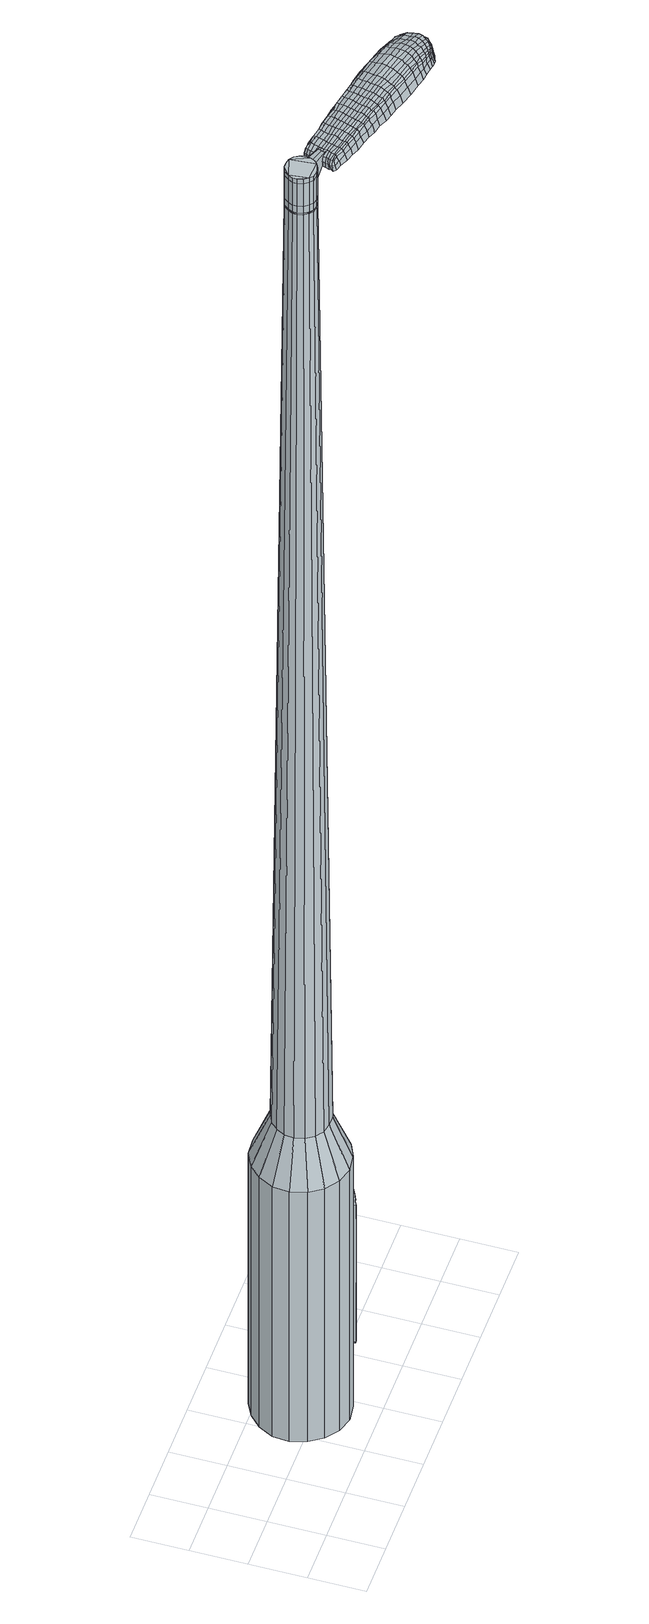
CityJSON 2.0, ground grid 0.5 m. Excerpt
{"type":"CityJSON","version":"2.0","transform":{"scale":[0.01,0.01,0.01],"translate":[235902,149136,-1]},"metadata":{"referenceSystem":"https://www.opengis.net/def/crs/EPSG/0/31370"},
"CityObjects":{
"object1":{"type":"GenericCityObject","attributes":{"cluster":1041,"mean_distance_to_centroid":0.282,"new_centroid_x":235903.32,"new_centroid_y":149136.63,"mean_distance_to_camera":7.36,"H1":11.82,"H2":12.52,"Z_final":109.63,"cluster2":-1,"proj_x":235902.16,"proj_y":149140.88,"id_line":63165,"bearing_l":254.74,"distance":4.4,"orientation":"left","G_obj":344.74},"geometry":[{"type":"MultiSurface","lod":"2","boundaries":[[[0,1,2,3]],[[1,4,5,2]],[[4,6,7,5]],[[6,8,9,7]],[[8,10,11,9]],[[10,12,13,11]],[[12,14,15,13]],[[14,16,17,15]],[[16,18,19,17]],[[18,20,21,19]],[[20,22,23,21]],[[22,24,25,23]],[[24,26,27,25]],[[26,28,29,27]],[[28,30,31,29]],[[30,32,33,31]],[[32,34,35,33]],[[34,0,3,35]],[[36,37,38,39]],[[38,40,41,42]],[[41,43,42]],[[42,44,45,46]],[[45,47,46]],[[46,48,49,50]],[[49,51,50]],[[42,46,50,38]],[[50,52,39,38]],[[53,36,39]],[[2,5,7,35]],[[7,9,11,15]],[[11,13,15]],[[15,17,19,23]],[[19,21,23]],[[23,25,27,31]],[[27,29,31]],[[15,23,31,7]],[[31,33,35,7]],[[3,2,35]],[[1,0,54,55]],[[0,34,56,54]],[[34,32,57,56]],[[32,30,58,57]],[[30,28,59,58]],[[28,26,60,59]],[[26,24,61,60]],[[24,22,62,61]],[[22,20,63,62]],[[20,18,64,63]],[[18,16,65,64]],[[16,14,66,65]],[[14,12,67,66]],[[12,10,68,67]],[[10,8,69,68]],[[8,6,70,69]],[[6,4,71,70]],[[4,1,55,71]],[[55,54,72,73]],[[54,56,74,72]],[[56,57,75,74]],[[57,58,76,75]],[[58,59,77,76]],[[59,60,78,77]],[[60,61,79,78]],[[61,62,80,79]],[[62,63,81,80]],[[63,64,82,81]],[[64,65,83,82]],[[65,66,84,83]],[[66,67,85,84]],[[67,68,86,85]],[[68,69,87,86]],[[69,70,88,87]],[[70,71,89,88]],[[71,55,73,89]],[[72,90,91,73]],[[92,93,90,72]],[[75,94,93,92]],[[95,96,94,75]],[[97,98,96,95]],[[99,100,98,97]],[[101,102,100,99]],[[103,104,102,101]],[[105,106,104,103]],[[107,108,106,105]],[[83,109,108,107]],[[84,110,109,83]],[[111,112,110,84]],[[113,114,112,111]],[[115,116,114,113]],[[117,118,116,115]],[[119,120,118,117]],[[73,91,120,119]],[[121,122,123,124]],[[125,121,124,126]],[[127,125,126,128]],[[129,127,128,130]],[[131,129,130,132]],[[133,131,132,134]],[[135,133,134,136]],[[137,135,136,138]],[[139,137,138,140]],[[141,139,140,142]],[[143,141,142,144]],[[145,143,144,146]],[[147,145,146,148]],[[149,147,148,150]],[[151,149,150,152]],[[153,151,152,154]],[[74,92,72]],[[74,75,92]],[[76,95,75]],[[76,77,97,95]],[[77,78,99,97]],[[78,79,101,99]],[[79,80,103,101]],[[80,81,105,103]],[[81,82,107,105]],[[82,83,107]],[[85,111,84]],[[85,86,113,111]],[[86,87,115,113]],[[87,88,117,115]],[[88,89,119,117]],[[89,73,119]],[[155,120,91]],[[155,156,118,120]],[[156,157,116,118]],[[157,158,114,116]],[[158,159,112,114]],[[159,110,112]],[[160,108,109]],[[160,161,106,108]],[[161,162,104,106]],[[162,163,102,104]],[[163,164,100,102]],[[164,165,98,100]],[[165,166,96,98]],[[166,94,96]],[[167,93,94]],[[167,90,93]],[[39,52,153,168]],[[91,90,169,154]],[[53,39,168,122]],[[90,167,123,169]],[[36,53,122,121]],[[167,94,124,123]],[[37,36,121,125]],[[94,166,126,124]],[[38,37,125,127]],[[166,165,128,126]],[[40,38,127,129]],[[165,164,130,128]],[[41,40,129,131]],[[164,163,132,130]],[[43,41,131,133]],[[163,162,134,132]],[[42,43,133,135]],[[162,161,136,134]],[[44,42,135,137]],[[161,160,138,136]],[[45,44,137,139]],[[160,109,140,138]],[[47,45,139,141]],[[109,110,142,140]],[[46,47,141,143]],[[110,159,144,142]],[[48,46,143,145]],[[159,158,146,144]],[[49,48,145,147]],[[158,157,148,146]],[[51,49,147,149]],[[157,156,150,148]],[[50,51,149,151]],[[156,155,152,150]],[[52,50,151,153]],[[155,91,154,152]],[[153,154,170,171]],[[154,169,172,170]],[[169,123,173,172]],[[123,122,174,173]],[[122,168,175,174]],[[168,153,171,175]],[[176,177,178,179]],[[180,176,179,181]],[[176,180,182,183]],[[177,176,183,184]],[[185,186,187,188]],[[189,185,188,190]],[[185,189,191,192]],[[186,185,192,193]],[[194,195,196,197]],[[198,194,197,199]],[[194,198,200,201]],[[195,194,201,202]],[[203,204,205,206]],[[207,203,206,208]],[[203,207,209,210]],[[204,203,210,211]],[[212,213,214,215]],[[216,212,215,217]],[[212,216,218,219]],[[213,212,219,220]],[[221,222,223,224]],[[225,221,224,226]],[[221,225,227,228]],[[222,221,228,229]],[[230,231,232,233]],[[222,230,233,223]],[[230,222,229,234]],[[231,230,234,235]],[[236,237,238,239]],[[231,236,239,232]],[[236,231,235,240]],[[237,236,240,241]],[[242,180,181,243]],[[237,242,243,238]],[[242,237,241,244]],[[180,242,244,182]],[[245,246,247,248]],[[249,245,248,250]],[[245,249,251,252]],[[246,245,252,253]],[[254,255,256,257]],[[246,254,257,247]],[[254,246,253,258]],[[255,254,258,259]],[[260,261,262,263]],[[255,260,263,256]],[[260,255,259,264]],[[261,260,264,265]],[[266,267,268,269]],[[261,266,269,262]],[[266,261,265,270]],[[267,266,270,271]],[[272,177,184,273]],[[267,272,273,268]],[[272,267,271,274]],[[177,272,274,178]],[[275,276,277,278]],[[279,275,278,280]],[[275,279,281,282]],[[276,275,282,283]],[[284,285,286,287]],[[276,284,287,277]],[[284,276,283,288]],[[285,284,288,289]],[[290,291,292,293]],[[285,290,293,286]],[[290,285,289,294]],[[291,290,294,295]],[[296,189,190,297]],[[291,296,297,292]],[[296,291,295,298]],[[189,296,298,191]],[[299,300,301,302]],[[303,299,302,304]],[[299,303,305,306]],[[300,299,306,307]],[[308,309,310,311]],[[300,308,311,301]],[[308,300,307,312]],[[309,308,312,313]],[[314,315,316,317]],[[309,314,317,310]],[[314,309,313,318]],[[315,314,318,319]],[[320,321,322,323]],[[315,320,323,316]],[[320,315,319,324]],[[321,320,324,325]],[[326,186,193,327]],[[321,326,327,322]],[[326,321,325,328]],[[186,326,328,187]],[[329,215,214,330]],[[331,329,330,332]],[[329,331,333,334]],[[215,329,334,217]],[[335,331,332,336]],[[337,335,336,338]],[[335,337,339,340]],[[331,335,340,333]],[[341,337,338,342]],[[343,341,342,344]],[[341,343,345,346]],[[337,341,346,339]],[[347,343,344,348]],[[349,347,348,350]],[[347,349,351,352]],[[343,347,352,345]],[[353,349,350,354]],[[204,353,354,205]],[[353,204,211,355]],[[349,353,355,351]],[[356,357,202,201]],[[358,356,201,200]],[[356,358,359,360]],[[357,356,360,361]],[[362,363,361,360]],[[364,362,360,359]],[[362,364,365,366]],[[363,362,366,367]],[[368,369,367,366]],[[370,368,366,365]],[[368,370,371,372]],[[369,368,372,373]],[[374,375,373,372]],[[376,374,372,371]],[[374,376,209,207]],[[375,374,207,208]],[[377,378,379,380]],[[279,377,380,281]],[[377,279,280,381]],[[378,377,381,382]],[[383,198,199,384]],[[378,383,384,379]],[[383,378,382,385]],[[198,383,385,200]],[[386,387,388,389]],[[225,386,389,227]],[[386,225,226,390]],[[387,386,390,391]],[[392,393,394,395]],[[387,392,395,388]],[[392,387,391,396]],[[393,392,396,397]],[[398,195,202,399]],[[393,398,399,394]],[[398,393,397,400]],[[195,398,400,196]],[[401,402,403,404]],[[183,401,404,184]],[[401,183,182,405]],[[402,401,405,406]],[[407,408,409,410]],[[402,407,410,403]],[[407,402,406,411]],[[408,407,411,412]],[[413,206,205,414]],[[408,413,414,409]],[[413,408,412,415]],[[206,413,415,208]],[[416,417,418,419]],[[188,416,419,190]],[[416,188,187,420]],[[417,416,420,421]],[[422,210,209,423]],[[417,422,423,418]],[[422,417,421,424]],[[210,422,424,211]],[[425,426,427,428]],[[303,425,428,305]],[[425,303,304,429]],[[426,425,429,430]],[[431,216,217,432]],[[426,431,432,427]],[[431,426,430,433]],[[216,431,433,218]],[[434,435,436,437]],[[249,434,437,251]],[[434,249,250,438]],[[435,434,438,439]],[[440,441,442,443]],[[435,440,443,436]],[[440,435,439,444]],[[441,440,444,445]],[[446,213,220,447]],[[441,446,447,442]],[[446,441,445,448]],[[213,446,448,214]],[[449,450,439,438]],[[248,449,438,250]],[[449,248,247,451]],[[450,449,451,452]],[[453,454,445,444]],[[450,453,444,439]],[[453,450,452,455]],[[454,453,455,456]],[[457,330,214,448]],[[454,457,448,445]],[[457,454,456,458]],[[330,457,458,332]],[[459,460,461,462]],[[306,459,462,307]],[[459,306,305,428]],[[460,459,428,427]],[[463,334,333,464]],[[460,463,464,461]],[[463,460,427,432]],[[334,463,432,217]],[[465,466,452,451]],[[257,465,451,247]],[[465,257,256,467]],[[466,465,467,468]],[[469,470,456,455]],[[466,469,455,452]],[[469,466,468,471]],[[470,469,471,472]],[[473,336,332,458]],[[470,473,458,456]],[[473,470,472,474]],[[336,473,474,338]],[[475,476,477,478]],[[312,475,478,313]],[[475,312,307,462]],[[476,475,462,461]],[[479,340,339,480]],[[476,479,480,477]],[[479,476,461,464]],[[340,479,464,333]],[[481,482,468,467]],[[263,481,467,256]],[[481,263,262,483]],[[482,481,483,484]],[[485,486,472,471]],[[482,485,471,468]],[[485,482,484,487]],[[486,485,487,488]],[[489,342,338,474]],[[486,489,474,472]],[[489,486,488,490]],[[342,489,490,344]],[[491,492,493,494]],[[318,491,494,319]],[[491,318,313,478]],[[492,491,478,477]],[[495,346,345,496]],[[492,495,496,493]],[[495,492,477,480]],[[346,495,480,339]],[[497,498,484,483]],[[269,497,483,262]],[[497,269,268,499]],[[498,497,499,500]],[[501,502,488,487]],[[498,501,487,484]],[[501,498,500,503]],[[502,501,503,504]],[[505,348,344,490]],[[502,505,490,488]],[[505,502,504,506]],[[348,505,506,350]],[[507,508,509,510]],[[324,507,510,325]],[[507,324,319,494]],[[508,507,494,493]],[[511,352,351,512]],[[508,511,512,509]],[[511,508,493,496]],[[352,511,496,345]],[[513,514,500,499]],[[273,513,499,268]],[[513,273,184,404]],[[514,513,404,403]],[[515,516,504,503]],[[514,515,503,500]],[[515,514,403,410]],[[516,515,410,409]],[[517,354,350,506]],[[516,517,506,504]],[[517,516,409,414]],[[354,517,414,205]],[[518,519,421,420]],[[328,518,420,187]],[[518,328,325,510]],[[519,518,510,509]],[[520,355,211,424]],[[519,520,424,421]],[[520,519,509,512]],[[355,520,512,351]],[[521,522,382,381]],[[278,521,381,280]],[[521,278,277,523]],[[522,521,523,524]],[[525,358,200,385]],[[522,525,385,382]],[[525,522,524,526]],[[358,525,526,359]],[[527,528,529,530]],[[228,527,530,229]],[[527,228,227,389]],[[528,527,389,388]],[[531,532,533,534]],[[528,531,534,529]],[[531,528,388,395]],[[532,531,395,394]],[[535,357,361,536]],[[532,535,536,533]],[[535,532,394,399]],[[357,535,399,202]],[[537,538,524,523]],[[287,537,523,277]],[[537,287,286,539]],[[538,537,539,540]],[[541,364,359,526]],[[538,541,526,524]],[[541,538,540,542]],[[364,541,542,365]],[[543,544,545,546]],[[234,543,546,235]],[[543,234,229,530]],[[544,543,530,529]],[[547,548,549,550]],[[544,547,550,545]],[[547,544,529,534]],[[548,547,534,533]],[[551,363,367,552]],[[548,551,552,549]],[[551,548,533,536]],[[363,551,536,361]],[[553,554,540,539]],[[293,553,539,286]],[[553,293,292,555]],[[554,553,555,556]],[[557,370,365,542]],[[554,557,542,540]],[[557,554,556,558]],[[370,557,558,371]],[[559,560,561,562]],[[240,559,562,241]],[[559,240,235,546]],[[560,559,546,545]],[[563,564,565,566]],[[560,563,566,561]],[[563,560,545,550]],[[564,563,550,549]],[[567,369,373,568]],[[564,567,568,565]],[[567,564,549,552]],[[369,567,552,367]],[[569,570,556,555]],[[297,569,555,292]],[[569,297,190,419]],[[570,569,419,418]],[[571,376,371,558]],[[570,571,558,556]],[[571,570,418,423]],[[376,571,423,209]],[[572,573,406,405]],[[244,572,405,182]],[[572,244,241,562]],[[573,572,562,561]],[[574,575,412,411]],[[573,574,411,406]],[[574,573,561,566]],[[575,574,566,565]],[[576,375,208,415]],[[575,576,415,412]],[[576,575,565,568]],[[375,576,568,373]],[[577,578,579,580]],[[580,579,581,582]],[[583,581,579,584]],[[584,579,578,585]],[[586,587,588,589]],[[589,588,590,591]],[[592,590,588,593]],[[593,588,587,594]],[[595,596,597,598]],[[598,597,599,600]],[[601,599,597,602]],[[602,597,596,603]],[[604,605,606,607]],[[607,606,608,609]],[[610,608,606,611]],[[611,606,605,612]],[[613,614,615,616]],[[616,615,617,618]],[[619,617,615,620]],[[620,615,614,621]],[[622,623,624,625]],[[625,624,626,627]],[[628,626,624,629]],[[629,624,623,630]],[[631,632,633,634]],[[634,633,623,622]],[[630,623,633,635]],[[635,633,632,636]],[[637,638,639,640]],[[640,639,632,631]],[[636,632,639,641]],[[641,639,638,642]],[[582,581,643,644]],[[644,643,638,637]],[[642,638,643,645]],[[645,643,581,583]],[[646,647,648,649]],[[649,648,650,651]],[[652,650,648,653]],[[653,648,647,654]],[[655,656,657,658]],[[658,657,647,646]],[[654,647,657,659]],[[659,657,656,660]],[[661,662,663,664]],[[664,663,656,655]],[[660,656,663,665]],[[665,663,662,666]],[[667,668,669,670]],[[670,669,662,661]],[[666,662,669,671]],[[671,669,668,672]],[[585,578,673,674]],[[674,673,668,667]],[[672,668,673,675]],[[675,673,578,577]],[[676,677,678,679]],[[679,678,680,681]],[[682,680,678,683]],[[683,678,677,684]],[[685,686,687,688]],[[688,687,677,676]],[[684,677,687,689]],[[689,687,686,690]],[[691,692,693,694]],[[694,693,686,685]],[[690,686,693,695]],[[695,693,692,696]],[[591,590,697,698]],[[698,697,692,691]],[[696,692,697,699]],[[699,697,590,592]],[[700,701,702,703]],[[703,702,704,705]],[[706,704,702,707]],[[707,702,701,708]],[[709,710,711,712]],[[712,711,701,700]],[[708,701,711,713]],[[713,711,710,714]],[[715,716,717,718]],[[718,717,710,709]],[[714,710,717,719]],[[719,717,716,720]],[[721,722,723,724]],[[724,723,716,715]],[[720,716,723,725]],[[725,723,722,726]],[[594,587,727,728]],[[728,727,722,721]],[[726,722,727,729]],[[729,727,587,586]],[[613,616,730,731]],[[731,730,732,733]],[[734,732,730,735]],[[735,730,616,618]],[[733,732,736,737]],[[737,736,738,739]],[[740,738,736,741]],[[741,736,732,734]],[[739,738,742,743]],[[743,742,744,745]],[[746,744,742,747]],[[747,742,738,740]],[[745,744,748,749]],[[749,748,750,751]],[[752,750,748,753]],[[753,748,744,746]],[[751,750,754,755]],[[755,754,605,604]],[[612,605,754,756]],[[756,754,750,752]],[[603,757,758,602]],[[602,758,759,601]],[[760,759,758,761]],[[761,758,757,762]],[[762,763,764,761]],[[761,764,765,760]],[[766,765,764,767]],[[767,764,763,768]],[[768,769,770,767]],[[767,770,771,766]],[[772,771,770,773]],[[773,770,769,774]],[[774,775,776,773]],[[773,776,777,772]],[[610,777,776,608]],[[608,776,775,609]],[[778,779,780,781]],[[781,780,680,682]],[[681,680,780,782]],[[782,780,779,783]],[[600,599,784,785]],[[785,784,779,778]],[[783,779,784,786]],[[786,784,599,601]],[[787,788,789,790]],[[790,789,626,628]],[[627,626,789,791]],[[791,789,788,792]],[[793,794,795,796]],[[796,795,788,787]],[[792,788,795,797]],[[797,795,794,798]],[[603,596,799,800]],[[800,799,794,793]],[[798,794,799,801]],[[801,799,596,595]],[[802,803,804,805]],[[805,804,584,585]],[[583,584,804,806]],[[806,804,803,807]],[[808,809,810,811]],[[811,810,803,802]],[[807,803,810,812]],[[812,810,809,813]],[[604,607,814,815]],[[815,814,809,808]],[[813,809,814,816]],[[816,814,607,609]],[[817,818,819,820]],[[820,819,589,591]],[[586,589,819,821]],[[821,819,818,822]],[[610,611,823,824]],[[824,823,818,817]],[[822,818,823,825]],[[825,823,611,612]],[[826,827,704,828]],[[828,704,706]],[[705,704,827,829]],[[618,617,830,831]],[[831,830,827,826]],[[829,827,830,832]],[[832,830,617,619]],[[833,834,650,835]],[[835,650,652]],[[651,650,836]],[[650,834,836]],[[837,838,839,840]],[[840,839,834,833]],[[836,834,839,841]],[[841,839,838,842]],[[621,614,843,844]],[[844,843,838,837]],[[842,838,843,845]],[[845,843,614,613]],[[846,847,836]],[[836,847,649,651]],[[646,649,847,848]],[[848,847,846,849]],[[842,850,851,841]],[[841,851,846,836]],[[849,846,851,852]],[[852,851,850,853]],[[613,731,854,845]],[[845,854,850,842]],[[853,850,854,855]],[[855,854,731,733]],[[856,857,858,859]],[[859,858,707,708]],[[706,707,858,828]],[[828,858,857,826]],[[734,735,860,861]],[[861,860,857,856]],[[826,857,860,831]],[[831,860,735,618]],[[849,862,863,848]],[[848,863,658,646]],[[655,658,863,864]],[[864,863,862,865]],[[853,866,867,852]],[[852,867,862,849]],[[865,862,867,868]],[[868,867,866,869]],[[733,737,870,855]],[[855,870,866,853]],[[869,866,870,871]],[[871,870,737,739]],[[872,873,874,875]],[[875,874,713,714]],[[708,713,874,859]],[[859,874,873,856]],[[740,741,876,877]],[[877,876,873,872]],[[856,873,876,861]],[[861,876,741,734]],[[865,878,879,864]],[[864,879,664,655]],[[661,664,879,880]],[[880,879,878,881]],[[869,882,883,868]],[[868,883,878,865]],[[881,878,883,884]],[[884,883,882,885]],[[739,743,886,871]],[[871,886,882,869]],[[885,882,886,887]],[[887,886,743,745]],[[888,889,890,891]],[[891,890,719,720]],[[714,719,890,875]],[[875,890,889,872]],[[746,747,892,893]],[[893,892,889,888]],[[872,889,892,877]],[[877,892,747,740]],[[881,894,895,880]],[[880,895,670,661]],[[667,670,895,896]],[[896,895,894,897]],[[885,898,899,884]],[[884,899,894,881]],[[897,894,899,900]],[[900,899,898,901]],[[745,749,902,887]],[[887,902,898,885]],[[901,898,902,903]],[[903,902,749,751]],[[904,905,906,907]],[[907,906,725,726]],[[720,725,906,891]],[[891,906,905,888]],[[752,753,908,909]],[[909,908,905,904]],[[888,905,908,893]],[[893,908,753,746]],[[897,910,911,896]],[[896,911,674,667]],[[585,674,911,805]],[[805,911,910,802]],[[901,912,913,900]],[[900,913,910,897]],[[802,910,913,811]],[[811,913,912,808]],[[751,755,914,903]],[[903,914,912,901]],[[808,912,914,815]],[[815,914,755,604]],[[822,915,916,821]],[[821,916,729,586]],[[726,729,916,907]],[[907,916,915,904]],[[612,756,917,825]],[[825,917,915,822]],[[904,915,917,909]],[[909,917,756,752]],[[783,918,919,782]],[[782,919,679,681]],[[676,679,919,920]],[[920,919,918,921]],[[601,759,922,786]],[[786,922,918,783]],[[921,918,922,923]],[[923,922,759,760]],[[924,925,926,927]],[[927,926,629,630]],[[628,629,926,790]],[[790,926,925,787]],[[928,929,930,931]],[[931,930,925,924]],[[787,925,930,796]],[[796,930,929,793]],[[762,757,932,933]],[[933,932,929,928]],[[793,929,932,800]],[[800,932,757,603]],[[921,934,935,920]],[[920,935,688,676]],[[685,688,935,936]],[[936,935,934,937]],[[760,765,938,923]],[[923,938,934,921]],[[937,934,938,939]],[[939,938,765,766]],[[940,941,942,943]],[[943,942,635,636]],[[630,635,942,927]],[[927,942,941,924]],[[944,945,946,947]],[[947,946,941,940]],[[924,941,946,931]],[[931,946,945,928]],[[768,763,948,949]],[[949,948,945,944]],[[928,945,948,933]],[[933,948,763,762]],[[937,950,951,936]],[[936,951,694,685]],[[691,694,951,952]],[[952,951,950,953]],[[766,771,954,939]],[[939,954,950,937]],[[953,950,954,955]],[[955,954,771,772]],[[956,957,958,959]],[[959,958,641,642]],[[636,641,958,943]],[[943,958,957,940]],[[960,961,962,963]],[[963,962,957,956]],[[940,957,962,947]],[[947,962,961,944]],[[774,769,964,965]],[[965,964,961,960]],[[944,961,964,949]],[[949,964,769,768]],[[953,966,967,952]],[[952,967,698,691]],[[591,698,967,820]],[[820,967,966,817]],[[772,777,968,955]],[[955,968,966,953]],[[817,966,968,824]],[[824,968,777,610]],[[807,969,970,806]],[[806,970,645,583]],[[642,645,970,959]],[[959,970,969,956]],[[813,971,972,812]],[[812,972,969,807]],[[956,969,972,963]],[[963,972,971,960]],[[609,775,973,816]],[[816,973,971,813]],[[960,971,973,965]],[[965,973,775,774]],[[577,580,179,178]],[[580,582,181,179]],[[592,593,192,191]],[[593,594,193,192]],[[595,598,197,196]],[[598,600,199,197]],[[619,620,219,218]],[[620,621,220,219]],[[622,625,224,223]],[[625,627,226,224]],[[631,634,233,232]],[[634,622,223,233]],[[637,640,239,238]],[[640,631,232,239]],[[582,644,243,181]],[[644,637,238,243]],[[652,653,252,251]],[[653,654,253,252]],[[654,659,258,253]],[[659,660,259,258]],[[660,665,264,259]],[[665,666,265,264]],[[666,671,270,265]],[[671,672,271,270]],[[672,675,274,271]],[[675,577,178,274]],[[682,683,282,281]],[[683,684,283,282]],[[684,689,288,283]],[[689,690,289,288]],[[690,695,294,289]],[[695,696,295,294]],[[696,699,298,295]],[[699,592,191,298]],[[700,703,302,301]],[[703,705,304,302]],[[709,712,311,310]],[[712,700,301,311]],[[715,718,317,316]],[[718,709,310,317]],[[721,724,323,322]],[[724,715,316,323]],[[594,728,327,193]],[[728,721,322,327]],[[778,781,380,379]],[[781,682,281,380]],[[600,785,384,199]],[[785,778,379,384]],[[627,791,390,226]],[[791,792,391,390]],[[792,797,396,391]],[[797,798,397,396]],[[798,801,400,397]],[[801,595,196,400]],[[705,429,304]],[[705,829,430,429]],[[829,832,433,430]],[[832,619,218,433]],[[833,835,437,436]],[[835,652,251,437]],[[837,840,443,442]],[[840,833,436,443]],[[621,844,447,220]],[[844,837,442,447]],[[974,975,976,977]],[[978,979,977,976]],[[980,981,982,983]],[[984,985,986,987]],[[975,988,989,976]],[[990,978,976,989]],[[991,980,983,992]],[[993,994,985,984]],[[988,995,996,989]],[[996,997,990,989]],[[998,991,992,999]],[[1000,994,993,1001]],[[995,1002,1003,996]],[[1003,1004,997,996]],[[1005,998,999,1006]],[[1007,1000,1001,1008]],[[1009,1010,1011,1012]],[[1013,1014,1010,1009]],[[1013,1015,1016,1014]],[[1015,1017,1018,1016]],[[1019,1020,1021,1022]],[[1023,1024,1020,1019]],[[1025,1026,1024,1023]],[[1027,1028,1026,1025]],[[1022,1011,1010,1019]],[[1019,1010,1014,1023]],[[1014,1016,1025,1023]],[[1016,1018,1027,1025]],[[983,982,979,978]],[[992,983,978,990]],[[997,999,992,990]],[[1004,1006,999,997]],[[984,987,981,980]],[[993,984,980,991]],[[1001,993,991,998]],[[1008,1001,998,1005]],[[985,1009,1012,986]],[[994,1013,1009,985]],[[1015,1013,994,1000]],[[1017,1015,1000,1007]],[[1029,1030,1031,1032]],[[1031,1033,1034,1035]],[[1031,1035,1036,1037]],[[1031,1037,1032]],[[1038,1029,1032,1039]],[[1040,1039,1032,1041]],[[1042,1041,1032]],[[1043,1031,1030,1044]],[[1045,1043,1044,1046]],[[1047,1045,1046,1048]],[[1049,1047,1048,1050]],[[1051,1049,1050,1052]],[[1052,1053,1054,1055]],[[1052,1055,1056,1057]],[[1052,1057,1058,1059]],[[1058,1060,1061,1062]],[[1058,1062,1063,1064]],[[1058,1064,1059]],[[1052,1059,1051]],[[1065,1066,1030,1029]],[[1067,1068,1033,1031]],[[1069,1070,1042,1032]],[[1066,1071,1044,1030]],[[1072,1067,1031,1043]],[[1071,1073,1046,1044]],[[1074,1072,1043,1045]],[[1073,1075,1048,1046]],[[1076,1074,1045,1047]],[[1075,1077,1050,1048]],[[1078,1076,1047,1049]],[[1077,1079,1052,1050]],[[1080,1078,1049,1051]],[[1079,1081,1053,1052]],[[1082,1083,1060,1058]],[[1084,1080,1051,1059]],[[1054,1053,1081,1085]],[[1055,1054,1085,1086]],[[1056,1055,1086,1087]],[[1057,1056,1087,1088]],[[1058,1057,1088,1082]],[[1089,1065,1029,1038]],[[1090,1089,1038,1039]],[[1091,1090,1039,1040]],[[1092,1091,1040,1041]],[[1070,1092,1041,1042]],[[1034,1033,1068,1093]],[[1061,1060,1083,1094]],[[1035,1034,1093,1095]],[[1036,1035,1095,1096]],[[1037,1036,1096,1097]],[[1032,1037,1097,1069]],[[1062,1061,1094,1098]],[[1063,1062,1098,1099]],[[1064,1063,1099,1100]],[[1059,1064,1100,1084]]]}]}
},
"vertices":[
[175,54,384],[169,40,384],[169,40,96],[175,54,96],[158,30,384],[158,30,96],[145,24,384],[145,24,96],[130,22,384],[130,22,96],[116,26,384],[116,26,96],[104,35,384],[104,35,96],[96,47,384],[96,47,96],[92,61,384],[92,61,96],[93,76,384],[93,76,96],[100,89,384],[100,89,96],[110,99,384],[110,99,96],[123,106,384],[123,106,96],[138,107,384],[138,107,96],[152,103,384],[152,103,96],[164,94,384],[164,94,96],[173,82,384],[173,82,96],[176,68,384],[176,68,96],[146,70,1524],[144,74,1524],[140,77,1524],[147,61,1524],[135,78,1524],[131,78,1524],[123,72,1524],[126,76,1524],[121,68,1524],[121,64,1524],[125,55,1524],[122,59,1524],[128,52,1524],[133,51,1524],[142,54,1524],[138,52,1524],[145,57,1524],[148,66,1524],[158,58,429],[155,50,429],[159,67,429],[157,75,429],[152,82,429],[145,87,429],[136,90,429],[128,89,429],[120,85,429],[114,79,429],[110,71,429],[109,63,429],[111,54,429],[116,47,429],[123,42,429],[132,40,429],[141,40,429],[148,44,429],[147,61,1483],[145,57,1483],[148,66,1483],[146,70,1483],[144,74,1483],[140,77,1483],[135,78,1483],[131,78,1483],[126,76,1483],[123,72,1483],[121,68,1483],[121,64,1483],[122,59,1483],[125,55,1483],[128,52,1483],[133,51,1483],[138,52,1483],[142,54,1483],[147,61,1485],[145,57,1485],[147,66,1483],[147,66,1485],[146,70,1485],[143,74,1483],[143,74,1485],[140,76,1483],[140,76,1485],[135,77,1483],[135,77,1485],[131,77,1483],[131,77,1485],[127,75,1483],[127,75,1485],[124,72,1483],[124,72,1485],[122,68,1483],[122,68,1485],[121,64,1485],[122,59,1485],[125,56,1483],[125,56,1485],[129,53,1483],[129,53,1485],[133,52,1483],[133,52,1485],[137,52,1483],[137,52,1485],[141,54,1483],[141,54,1485],[146,70,1519],[148,66,1519],[148,66,1493],[146,70,1493],[144,74,1519],[144,74,1493],[140,77,1519],[140,77,1493],[135,78,1519],[135,78,1493],[131,78,1519],[131,78,1493],[126,76,1519],[126,76,1493],[123,72,1519],[123,72,1493],[121,68,1519],[121,68,1493],[121,64,1519],[121,64,1493],[122,59,1519],[122,59,1493],[125,55,1519],[125,55,1493],[128,52,1519],[128,52,1493],[133,51,1519],[133,51,1493],[138,52,1519],[138,52,1493],[142,54,1519],[142,54,1493],[145,57,1519],[145,57,1493],[142,54,1485],[138,52,1485],[133,51,1485],[128,52,1485],[125,55,1485],[121,68,1485],[123,72,1485],[126,76,1485],[131,78,1485],[135,78,1485],[140,77,1485],[144,74,1485],[148,66,1485],[147,61,1519],[147,61,1493],[164,53,1513],[164,53,1518],[165,56,1513],[166,59,1513],[166,59,1518],[165,56,1518],[231,18,1519],[225,20,1518],[226,18,1509],[232,16,1510],[240,15,1519],[241,13,1510],[239,17,1526],[231,20,1525],[224,22,1525],[242,55,1519],[235,57,1518],[234,55,1525],[240,54,1525],[250,53,1519],[249,52,1526],[252,54,1510],[243,56,1510],[237,58,1509],[308,19,1519],[307,15,1519],[308,15,1513],[309,18,1513],[308,23,1519],[309,23,1513],[306,23,1524],[306,19,1524],[305,16,1524],[236,38,1530],[229,40,1529],[228,37,1529],[236,35,1530],[245,36,1531],[244,32,1531],[246,39,1530],[237,42,1530],[230,44,1529],[159,59,1512],[158,57,1512],[159,56,1517],[160,59,1517],[159,62,1512],[160,62,1517],[160,62,1506],[159,59,1506],[159,56,1506],[289,4,1519],[286,4,1519],[286,2,1512],[289,2,1512],[291,3,1518],[292,2,1512],[291,4,1522],[289,5,1523],[286,5,1524],[281,5,1519],[275,6,1519],[276,4,1512],[282,3,1512],[281,6,1524],[275,7,1525],[270,7,1519],[262,9,1519],[263,7,1511],[270,5,1511],[269,9,1526],[262,11,1526],[251,12,1519],[252,10,1510],[250,14,1526],[161,41,1513],[169,39,1513],[168,40,1518],[161,43,1517],[156,43,1512],[157,44,1516],[157,42,1506],[162,40,1507],[169,37,1507],[176,36,1514],[183,34,1515],[182,35,1520],[175,38,1519],[176,35,1507],[183,32,1507],[190,32,1515],[197,29,1516],[196,31,1522],[189,33,1521],[191,30,1508],[198,28,1508],[204,27,1517],[211,25,1517],[210,26,1524],[203,29,1523],[205,25,1508],[212,23,1509],[218,22,1518],[217,24,1524],[219,20,1509],[299,38,1519],[296,39,1519],[295,38,1524],[299,37,1523],[301,37,1518],[300,36,1522],[302,38,1512],[300,39,1512],[297,40,1512],[291,41,1519],[286,43,1519],[285,42,1525],[291,40,1524],[293,42,1512],[288,44,1512],[280,45,1519],[273,47,1519],[272,46,1526],[279,44,1526],[282,46,1511],[274,48,1511],[262,50,1519],[260,49,1526],[263,51,1510],[170,70,1513],[177,69,1513],[178,70,1507],[171,71,1507],[164,71,1512],[165,72,1506],[165,70,1516],[169,70,1517],[176,68,1518],[184,67,1514],[192,66,1515],[193,67,1507],[186,68,1507],[183,66,1519],[191,65,1520],[199,64,1515],[206,63,1516],[208,64,1508],[200,65,1508],[198,63,1521],[205,62,1522],[214,61,1517],[221,60,1517],[222,61,1509],[215,62,1508],[212,60,1523],[219,58,1524],[228,58,1518],[229,59,1509],[226,57,1524],[165,57,1519],[164,55,1519],[172,55,1520],[171,53,1520],[173,58,1520],[166,60,1519],[179,53,1522],[179,51,1522],[186,52,1523],[186,49,1523],[187,55,1523],[180,56,1521],[194,50,1524],[193,47,1524],[201,48,1525],[200,45,1525],[202,51,1525],[195,53,1524],[208,46,1526],[207,43,1526],[215,44,1527],[214,41,1527],[216,47,1527],[209,49,1526],[222,42,1528],[221,39,1528],[223,45,1528],[304,20,1527],[303,16,1527],[304,24,1526],[299,25,1527],[299,21,1528],[298,18,1528],[293,23,1529],[292,19,1529],[293,27,1528],[287,29,1530],[286,25,1530],[285,21,1530],[279,27,1531],[278,23,1531],[280,31,1530],[271,33,1531],[270,29,1531],[269,26,1531],[258,32,1531],[257,29,1531],[259,36,1531],[303,35,1518],[305,32,1519],[306,33,1513],[304,36,1513],[302,35,1523],[303,32,1523],[307,28,1519],[308,28,1513],[305,28,1524],[294,4,1518],[296,5,1518],[295,6,1523],[293,5,1523],[294,3,1513],[297,4,1513],[300,7,1519],[303,9,1519],[301,10,1524],[298,7,1523],[300,6,1513],[303,8,1513],[305,12,1519],[304,12,1524],[306,12,1513],[231,21,1528],[232,23,1528],[225,25,1528],[224,23,1527],[239,19,1528],[240,20,1529],[233,26,1529],[234,29,1530],[227,31,1529],[226,28,1528],[241,23,1529],[242,26,1530],[235,32,1530],[228,34,1529],[243,29,1531],[240,52,1528],[239,50,1529],[248,48,1529],[248,50,1528],[233,54,1527],[232,52,1528],[238,46,1529],[247,44,1530],[231,48,1528],[162,71,1512],[161,69,1512],[162,68,1517],[163,70,1517],[163,71,1506],[162,69,1506],[160,66,1512],[161,65,1517],[161,66,1506],[155,45,1512],[155,47,1512],[156,46,1506],[155,44,1506],[156,45,1517],[156,47,1517],[156,49,1512],[156,51,1512],[157,51,1506],[156,48,1506],[157,49,1517],[158,51,1517],[157,54,1512],[158,54,1506],[158,54,1517],[161,44,1519],[162,45,1519],[168,41,1520],[169,43,1520],[162,48,1519],[163,50,1519],[169,45,1520],[170,48,1520],[164,52,1519],[171,50,1520],[168,68,1519],[168,67,1519],[175,65,1520],[175,67,1520],[167,64,1519],[174,62,1520],[175,39,1521],[176,41,1521],[182,37,1522],[183,39,1522],[176,43,1521],[177,46,1521],[184,41,1522],[184,44,1523],[178,48,1522],[185,46,1523],[183,65,1521],[182,63,1521],[189,62,1522],[190,64,1522],[181,60,1521],[188,58,1522],[190,35,1523],[190,36,1523],[197,32,1524],[197,34,1524],[191,39,1523],[191,41,1524],[198,37,1525],[198,39,1525],[192,44,1524],[199,42,1525],[197,62,1523],[197,60,1523],[204,58,1524],[204,60,1524],[196,56,1524],[203,55,1525],[204,30,1525],[204,32,1525],[211,28,1526],[211,30,1526],[205,34,1526],[206,37,1526],[212,32,1527],[213,35,1527],[206,40,1526],[213,38,1527],[212,59,1525],[211,57,1525],[218,55,1526],[219,57,1526],[210,53,1526],[217,51,1527],[217,26,1527],[218,27,1527],[219,30,1527],[220,33,1528],[221,36,1528],[226,55,1527],[225,53,1527],[224,49,1528],[299,35,1525],[301,33,1525],[296,37,1526],[297,34,1526],[303,29,1526],[299,30,1527],[290,6,1525],[293,6,1525],[289,7,1526],[287,6,1525],[296,8,1525],[299,10,1526],[294,11,1527],[292,9,1526],[301,13,1526],[297,14,1527],[291,38,1526],[292,36,1527],[285,40,1527],[286,38,1528],[293,32,1528],[286,34,1529],[282,7,1526],[284,8,1527],[278,10,1528],[276,8,1527],[286,10,1527],[289,13,1528],[282,15,1529],[280,12,1528],[290,16,1528],[284,18,1530],[279,42,1528],[280,40,1529],[271,44,1528],[271,42,1529],[280,36,1529],[271,38,1530],[270,10,1528],[271,11,1528],[263,14,1529],[262,12,1528],[273,14,1529],[275,16,1530],[266,19,1530],[265,16,1530],[277,20,1530],[268,22,1531],[260,47,1529],[260,45,1529],[259,41,1530],[251,15,1528],[252,17,1529],[253,19,1530],[254,22,1530],[256,26,1531],[226,20,1509],[225,22,1518],[232,20,1518],[233,18,1509],[240,17,1519],[241,15,1510],[240,19,1525],[232,21,1525],[225,24,1525],[233,53,1525],[234,55,1518],[241,53,1518],[240,52,1525],[250,51,1519],[248,50,1525],[251,52,1510],[243,54,1509],[236,56,1509],[306,16,1513],[305,16,1519],[306,19,1519],[307,19,1513],[306,23,1519],[307,23,1513],[304,23,1524],[304,19,1524],[303,16,1524],[229,37,1528],[230,40,1528],[237,38,1529],[236,35,1529],[246,36,1529],[245,32,1529],[246,39,1529],[238,41,1529],[231,43,1528],[161,56,1516],[160,56,1512],[161,59,1512],[162,58,1516],[162,61,1512],[162,61,1516],[162,62,1506],[162,58,1506],[161,56,1506],[286,4,1512],[286,6,1519],[289,6,1518],[289,4,1512],[291,5,1518],[291,4,1512],[291,6,1522],[289,7,1523],[286,7,1523],[276,6,1512],[276,8,1519],[281,7,1519],[282,5,1512],[281,8,1524],[275,9,1525],[263,9,1511],[262,11,1519],[270,9,1519],[271,7,1511],[270,11,1525],[262,12,1526],[251,14,1519],[252,12,1510],[251,16,1526],[169,42,1518],[169,41,1513],[162,43,1513],[162,44,1517],[157,45,1512],[158,45,1515],[158,44,1506],[163,42,1506],[170,39,1507],[183,37,1520],[184,36,1514],[176,38,1514],[176,40,1519],[177,37,1507],[184,34,1507],[197,33,1522],[198,31,1516],[191,33,1515],[190,35,1521],[191,32,1508],[198,29,1508],[211,28,1523],[212,26,1517],[205,29,1516],[204,30,1522],[205,27,1508],[212,25,1508],[218,24,1517],[218,26,1524],[219,22,1509],[294,36,1523],[295,37,1519],[298,36,1518],[297,35,1523],[300,35,1518],[299,34,1522],[301,36,1512],[299,37,1512],[297,38,1512],[284,40,1525],[285,41,1519],[291,39,1519],[290,38,1524],[292,40,1512],[287,42,1512],[271,44,1526],[272,45,1519],[280,43,1519],[279,42,1525],[281,44,1511],[274,46,1511],[261,48,1519],[260,47,1526],[263,49,1510],[178,68,1507],[177,67,1513],[169,69,1513],[170,69,1506],[164,69,1512],[165,70,1506],[165,68,1515],[169,68,1517],[176,66,1518],[193,65,1507],[191,64,1514],[184,65,1514],[185,66,1507],[183,64,1519],[190,63,1520],[207,62,1508],[206,61,1516],[199,62,1515],[200,63,1508],[198,61,1521],[205,60,1522],[222,59,1508],[220,58,1517],[213,59,1516],[215,60,1508],[212,58,1522],[219,57,1523],[227,56,1517],[229,57,1509],[226,55,1524],[166,57,1518],[165,55,1518],[173,55,1519],[172,53,1519],[173,58,1519],[167,60,1518],[180,53,1520],[179,51,1520],[187,51,1521],[186,49,1521],[188,54,1521],[181,56,1520],[194,49,1523],[193,47,1523],[201,47,1524],[201,45,1524],[202,51,1524],[195,52,1523],[209,46,1525],[208,43,1525],[216,44,1526],[215,41,1526],[217,47,1526],[209,49,1525],[223,42,1527],[222,39,1527],[224,45,1527],[301,17,1526],[302,20,1526],[302,24,1525],[299,25,1526],[298,21,1526],[297,18,1526],[291,20,1528],[292,23,1528],[293,27,1527],[286,29,1528],[285,25,1529],[284,21,1529],[278,23,1530],[279,27,1530],[279,30,1529],[271,33,1530],[270,29,1530],[269,26,1530],[257,29,1530],[258,32,1530],[259,36,1530],[304,32,1513],[303,32,1518],[301,34,1518],[302,35,1512],[300,34,1523],[301,31,1523],[304,27,1519],[305,28,1513],[303,27,1523],[294,8,1523],[295,7,1518],[293,6,1518],[292,7,1523],[293,4,1512],[296,6,1512],[300,11,1523],[301,10,1519],[298,8,1519],[297,9,1523],[299,7,1513],[302,10,1513],[303,13,1519],[302,13,1524],[304,13,1513],[225,26,1527],[232,23,1527],[232,22,1527],[225,25,1526],[240,20,1527],[240,21,1528],[227,31,1528],[234,29,1528],[233,26,1528],[226,28,1527],[242,23,1528],[243,26,1529],[235,32,1529],[228,34,1528],[244,29,1529],[248,47,1528],[239,49,1527],[240,51,1527],[248,49,1527],[233,53,1526],[233,51,1527],[239,46,1528],[247,43,1528],[232,47,1527],[164,67,1516],[163,68,1512],[164,68,1516],[164,69,1506],[163,65,1512],[163,64,1516],[164,65,1506],[158,45,1506],[157,46,1512],[157,44,1506],[158,46,1516],[159,50,1506],[159,51,1512],[158,48,1512],[159,47,1506],[159,48,1516],[160,51,1516],[159,53,1512],[160,53,1506],[160,53,1516],[163,45,1518],[162,45,1518],[169,42,1519],[169,43,1519],[164,50,1518],[163,47,1518],[170,45,1519],[171,48,1519],[164,52,1518],[171,50,1519],[175,65,1519],[168,66,1518],[169,67,1518],[176,66,1519],[168,63,1518],[174,61,1519],[176,41,1520],[176,40,1520],[183,38,1521],[184,39,1521],[178,46,1520],[177,43,1520],[184,41,1521],[185,44,1521],[178,48,1520],[186,46,1521],[190,61,1521],[183,63,1520],[183,64,1520],[190,62,1521],[182,60,1520],[189,58,1521],[191,36,1522],[190,36,1522],[197,33,1523],[198,34,1523],[192,41,1522],[191,39,1522],[198,37,1523],[199,39,1524],[193,44,1523],[200,42,1524],[204,58,1523],[197,59,1522],[197,61,1522],[205,59,1523],[196,56,1522],[203,54,1523],[205,32,1524],[204,31,1524],[211,29,1525],[212,30,1525],[206,37,1525],[205,34,1524],[212,32,1525],[213,35,1526],[207,40,1525],[214,38,1526],[218,54,1525],[211,56,1524],[212,57,1524],[219,56,1525],[210,53,1524],[218,51,1525],[219,28,1526],[218,27,1526],[220,33,1527],[219,30,1526],[221,36,1527],[226,53,1526],[226,54,1526],[225,49,1526],[299,32,1524],[298,34,1524],[295,35,1525],[296,34,1525],[301,28,1525],[298,29,1525],[289,8,1525],[292,8,1524],[290,7,1524],[287,8,1525],[294,12,1526],[298,11,1525],[295,9,1524],[291,10,1525],[300,14,1525],[296,15,1526],[291,35,1526],[290,37,1526],[285,39,1526],[285,37,1527],[292,31,1526],[286,33,1527],[277,11,1527],[283,9,1526],[282,9,1526],[276,10,1526],[281,15,1528],[288,14,1527],[286,11,1526],[279,13,1527],[290,16,1527],[283,18,1528],[279,39,1527],[279,41,1527],[271,43,1527],[271,41,1528],[279,35,1528],[271,37,1529],[263,14,1528],[271,12,1527],[270,11,1527],[262,13,1527],[267,19,1529],[275,17,1529],[273,14,1528],[265,17,1528],[276,20,1529],[268,22,1530],[260,44,1528],[260,46,1528],[259,40,1529],[252,18,1528],[251,17,1528],[255,23,1529],[253,20,1529],[256,26,1530],[158,44,1508],[159,50,1508],[190,41,1509],[188,33,1509],[211,34,1510],[209,26,1510],[249,23,1512],[247,14,1512],[229,19,1511],[232,28,1511],[266,19,1513],[280,15,1514],[277,7,1514],[264,10,1513],[161,57,1508],[193,48,1509],[213,43,1510],[252,32,1512],[234,37,1511],[269,28,1513],[282,24,1514],[163,63,1508],[195,56,1509],[216,51,1510],[254,41,1512],[237,46,1511],[284,33,1514],[271,37,1513],[165,70,1508],[197,64,1509],[218,59,1510],[256,50,1512],[239,55,1511],[287,41,1514],[274,46,1513],[293,12,1514],[298,12,1514],[296,6,1514],[290,4,1514],[295,20,1514],[299,19,1514],[297,29,1514],[301,26,1514],[299,37,1514],[303,33,1514],[303,14,1515],[307,16,1515],[306,15,1515],[302,10,1515],[304,18,1515],[307,17,1515],[305,22,1515],[307,18,1515],[306,26,1515],[308,19,1515],[162,97,334],[166,95,334],[166,95,165],[154,103,171],[162,97,165],[160,99,165],[157,101,166],[156,102,167],[155,103,169],[160,99,334],[157,101,333],[156,102,332],[155,103,331],[154,103,328],[174,82,165],[174,82,334],[178,68,165],[178,68,334],[176,53,165],[176,53,334],[170,39,165],[170,39,334],[159,29,165],[159,29,334],[156,27,334],[152,25,334],[150,24,333],[148,23,332],[147,23,331],[146,22,328],[156,27,165],[146,22,171],[147,23,169],[148,23,167],[150,24,166],[152,25,165],[161,95,334],[164,93,334],[164,93,165],[161,95,165],[153,101,171],[153,101,328],[172,81,334],[172,81,165],[175,68,334],[175,68,165],[173,54,334],[173,54,165],[168,41,334],[168,41,165],[158,31,334],[158,31,165],[154,29,334],[145,25,328],[145,25,171],[154,29,165],[151,28,334],[148,27,333],[147,26,332],[146,25,331],[158,97,334],[156,99,333],[154,100,332],[153,100,331],[158,97,165],[146,25,169],[156,99,166],[154,100,167],[153,100,169],[147,26,167],[148,27,166],[151,28,165]
]}
